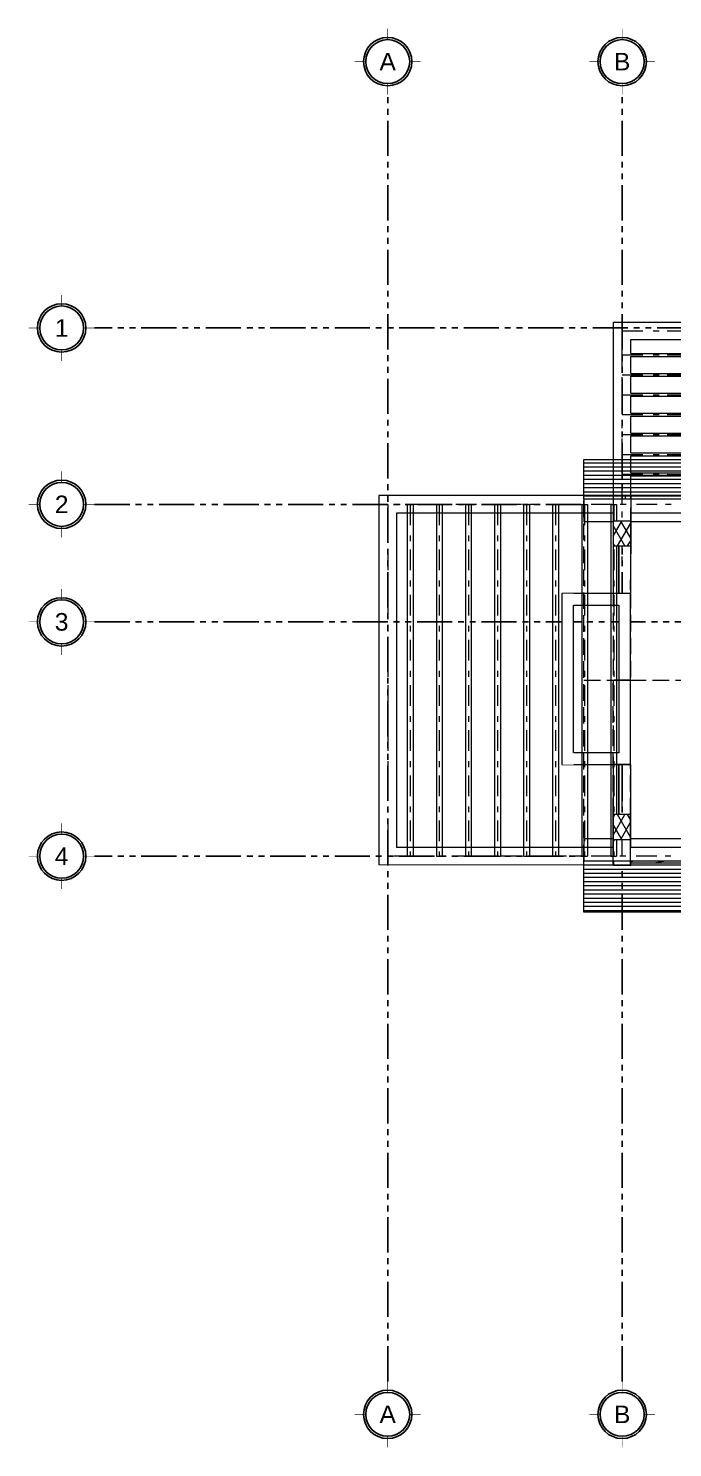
# Model space of a CAD drawing. Header units: metres. Extents: x -6.1 to 26.1, y -10.1 to 14.1.
# Drawn here: x -6.13 to 4.86, y -10.09 to 14.12 of the extents above; entities that cross this region are included whole.
import ezdxf
from ezdxf.enums import TextEntityAlignment as Align

# ---------------------------------------------------------------- set-up
doc = ezdxf.new("R2010")
doc.units = ezdxf.units.M
doc.header["$MEASUREMENT"] = 0
for name, pattern in [('Xref_ Arq. TAP$0$Línea Oculta', [0.391222, 0.282222, -0.109]), ('Xref_ Arq. TAP$0$Punto & Raya', [0.670278, 0.352778, -0.176389, 0, -0.141111]), ('Xref_ Arq. TAP$0$Wipeout_Contour', [1, 0, -1]), ('Xref_Ejes$0$ACAD_ISO05W100', [33, 24, -3, 0, -3, 0, -3])]:
    doc.linetypes.add(name, pattern=pattern)
for name, color, linetype in [('VIGA', 3, 'Continuous'), ('Xref_ Arq. TAP$0$Estructura - Cubiertas', 7, 'Continuous'), ('Xref_ Arq. TAP$0$Estructura - Muros', 7, 'Continuous'), ('Xref_ Arq. TAP$0$Estructura - Vigas y Pilares', 7, 'Continuous'), ('Xref_Ejes$0$00-EJES', 1, 'Xref_Ejes$0$ACAD_ISO05W100'), ('Xref_Ejes$0$Globo Eje', 1, 'Continuous'), ('Xref_Ejes$0$Texto', 7, 'Continuous')]:
    doc.layers.add(name, color=color, linetype=linetype)
for name, color, linetype, lineweight in [('Xref_ Arq. TAP$0$Estructura - Cubiertas_Pluma_Nº__1', 7, 'Continuous', 13), ('Xref_ Arq. TAP$0$Estructura - Cubiertas_Pluma_Nº__2', 8, 'Continuous', 15), ('Xref_ Arq. TAP$0$Estructura - Muros_Pluma_Nº__1', 7, 'Continuous', 13), ('Xref_ Arq. TAP$0$Estructura - Muros_Pluma_Nº__163', 9, 'Continuous', 13), ('Xref_ Arq. TAP$0$Estructura - Muros_Pluma_Nº__175', 9, 'Continuous', 13), ('Xref_ Arq. TAP$0$Estructura - Vigas y Pilares_Pluma_Nº__30', 7, 'Continuous', 18)]:
    doc.layers.add(name, color=color, linetype=linetype, lineweight=lineweight)
for name, color, linetype, lineweight, true_color in [('Xref_ Arq. TAP$0$Estructura - Vigas y Pilares_Pluma_Nº__174', 7, 'Continuous', 13, 0xe4ad2c), ('Xref_ Arq. TAP$0$Estructura - Vigas y Pilares_Pluma_Nº__69', 7, 'Continuous', 13, 0x6a6a6a), ('Xref_ Arq. TAP$0$Estructura - Vigas y Pilares_Pluma_Nº__88', 7, 'Continuous', 13, 0x6a6a6a), ('Xref_ Arq. TAP$0$Estructura - Vigas y Pilares_Pluma_Nº__90', 7, 'Continuous', 13, 0x6a6a6a)]:
    doc.layers.add(name, color=color, linetype=linetype, lineweight=lineweight, true_color=true_color)
doc.styles.add('Xref_Ejes$0$Arial', font='arial.ttf')
pattern_1 = [(45, (0, 0), (-0.1272792, 0.1272792), [])]
pattern_2 = [(60, (0, 0), (-0.1299038, 0.075), []), (120, (0, 0), (0.1299038, 0.075), [])]

# ---------------------------------------------------------------- blocks, each defined once
blk = doc.blocks.new('*U178')
at = {"layer": 'Xref_Ejes$0$Globo Eje', "ltscale": 0.025, "const_width": 0.00938}
for points in [[(0, 0.5625), (0, 0.375)], [(-0.375, 0), (-0.5625, 0)], [(0.5625, 0), (0.375, 0)], [(0, -0.375), (0, -0.5625)]]:
    blk.add_lwpolyline(points, dxfattribs=at)
at = {"layer": 'Xref_Ejes$0$Globo Eje', "ltscale": 0.025}
for radius in [0.4125, 0.375]:
    blk.add_circle((0, 0), radius, dxfattribs=at)
at = {"layer": 'Xref_Ejes$0$Texto', "color": 7, "ltscale": 0.025, "style": 'Xref_Ejes$0$Arial'}
blk.add_attdef('EJE', text='', height=0.3, dxfattribs=at).set_placement((0, 0), align=Align.MIDDLE_CENTER)
blk = doc.blocks.new('Xref_Ejes')
at = {"layer": 'Xref_Ejes$0$00-EJES', "ltscale": 0.025}
for p, q in [((0, -8.957), (0, 12.987)), ((4, -8.957), (4, 12.987)), ((24.997, 9.008), (-5, 9.008)), ((-5, 6), (24.997, 6)), ((-5, 3.996), (24.997, 3.996)), ((24.997, 0), (-5, 0))]:
    blk.add_line(p, q, dxfattribs=at)
for p, values in [((0, 13.55), {'EJE': 'A'}), ((4, 13.55), {'EJE': 'B'}), ((-5.562, 9.008), {'EJE': '1'}), ((-5.562, 6), {'EJE': '2'}), ((-5.562, 3.996), {'EJE': '3'}), ((-5.562, 0), {'EJE': '4'}), ((0, -9.519), {'EJE': 'A'}), ((4, -9.519), {'EJE': 'B'})]:
    blk.add_blockref('*U178', p, dxfattribs=at).add_auto_attribs(values)
blk = doc.blocks.new('Xref_ Arq. TAP$0$Muro_1', base_point=(5.246, 15.162))
at = {"color": 254, "linetype": 'Xref_ Arq. TAP$0$Wipeout_Contour', "lineweight": 0, "ltscale": 64.851147}
blk.add_wipeout([(5.246, 15.162), (-6.604, 15.162), (-6.604, 14.962), (5.246, 14.962)], dxfattribs=at).dxf.layer = 'Xref_ Arq. TAP$0$Estructura - Muros'
at = {"layer": 'Xref_ Arq. TAP$0$Estructura - Muros_Pluma_Nº__1', "linetype": 'Continuous', "flags": 128}
for points in [[(5.246, 15.162), (-6.604, 15.162)], [(-6.604, 15.162), (-6.604, 14.962)], [(-6.604, 14.962), (5.246, 14.962)]]:
    blk.add_lwpolyline(points, dxfattribs=at)
blk = doc.blocks.new('Xref_ Arq. TAP$0$Muro_3', base_point=(-6.505, 8.901))
at = {"color": 254, "linetype": 'Xref_ Arq. TAP$0$Wipeout_Contour', "lineweight": 0, "ltscale": 54.360594}
blk.add_wipeout([(-5.425, 9.101), (-6.505, 9.101), (-6.505, 8.901), (-5.425, 8.901), (-5.425, 9.051)], dxfattribs=at).dxf.layer = 'Xref_ Arq. TAP$0$Estructura - Muros'
at = {"layer": 'Xref_ Arq. TAP$0$Estructura - Muros_Pluma_Nº__175', "linetype": 'Continuous'}
h = blk.add_hatch(dxfattribs=at)
h.set_pattern_fill('MADERA', color=256, style=0, pattern_type=2)
h.set_pattern_definition([(10, (0, 0), (-0.0156283, 0.0886327), [])])
h.paths.add_polyline_path([(-5.425, 9.101), (-6.505, 9.101), (-6.505, 8.901), (-5.425, 8.901), (-5.425, 9.051)])
at = {"layer": 'Xref_ Arq. TAP$0$Estructura - Muros_Pluma_Nº__1', "linetype": 'Continuous', "flags": 128}
for points in [[(-5.425, 9.101), (-6.505, 9.101)], [(-6.505, 9.101), (-6.505, 8.901)], [(-6.505, 8.901), (-5.425, 8.901)]]:
    blk.add_lwpolyline(points, dxfattribs=at)
blk = doc.blocks.new('Xref_ Arq. TAP$0$Muro_4', base_point=(-6.511, 13.493))
at = {"color": 254, "linetype": 'Xref_ Arq. TAP$0$Wipeout_Contour', "lineweight": 0, "ltscale": 60.715775}
blk.add_wipeout([(-6.511, 13.493), (-7.685, 13.493), (-7.485, 13.293), (-6.711, 13.293)], dxfattribs=at).dxf.layer = 'Xref_ Arq. TAP$0$Estructura - Muros'
at = {"layer": 'Xref_ Arq. TAP$0$Estructura - Muros_Pluma_Nº__163', "linetype": 'Continuous'}
h = blk.add_hatch(dxfattribs=at)
h.set_pattern_fill('BLOQUE_MAMPOSTERÍA', color=256, style=0, pattern_type=2)
h.set_pattern_definition(pattern_1)
h.paths.add_polyline_path([(-6.511, 13.493), (-7.685, 13.493), (-7.485, 13.293), (-6.711, 13.293)])
at = {"layer": 'Xref_ Arq. TAP$0$Estructura - Muros_Pluma_Nº__1', "linetype": 'Continuous', "flags": 128}
for points in [[(-6.511, 13.493), (-7.685, 13.493)], [(-7.485, 13.293), (-6.711, 13.293)]]:
    blk.add_lwpolyline(points, dxfattribs=at)
blk = doc.blocks.new('Xref_ Arq. TAP$0$Muro_5', base_point=(-7.685, 13.493))
at = {"color": 254, "linetype": 'Xref_ Arq. TAP$0$Wipeout_Contour', "lineweight": 0, "ltscale": 57.104215}
blk.add_wipeout([(-7.685, 13.493), (-7.685, 10.576), (-7.485, 10.776), (-7.485, 13.293)], dxfattribs=at).dxf.layer = 'Xref_ Arq. TAP$0$Estructura - Muros'
at = {"layer": 'Xref_ Arq. TAP$0$Estructura - Muros_Pluma_Nº__163', "linetype": 'Continuous'}
h = blk.add_hatch(dxfattribs=at)
h.set_pattern_fill('BLOQUE_MAMPOSTERÍA', color=256, style=0, pattern_type=2)
h.set_pattern_definition(pattern_1)
h.paths.add_polyline_path([(-7.685, 13.493), (-7.685, 10.576), (-7.485, 10.776), (-7.485, 13.293)])
at = {"layer": 'Xref_ Arq. TAP$0$Estructura - Muros_Pluma_Nº__1', "linetype": 'Continuous', "flags": 128}
for points in [[(-7.685, 13.493), (-7.685, 10.576)], [(-7.485, 10.776), (-7.485, 13.293)]]:
    blk.add_lwpolyline(points, dxfattribs=at)
blk = doc.blocks.new('Xref_ Arq. TAP$0$Muro_6', base_point=(-7.685, 10.576))
at = {"color": 254, "linetype": 'Xref_ Arq. TAP$0$Wipeout_Contour', "lineweight": 0, "ltscale": 51.381638}
blk.add_wipeout([(-7.685, 10.576), (-6.511, 10.576), (-6.711, 10.776), (-7.485, 10.776)], dxfattribs=at).dxf.layer = 'Xref_ Arq. TAP$0$Estructura - Muros'
at = {"layer": 'Xref_ Arq. TAP$0$Estructura - Muros_Pluma_Nº__1', "linetype": 'Continuous', "flags": 128}
for points in [[(-6.711, 10.776), (-7.485, 10.776)], [(-7.685, 10.576), (-6.511, 10.576)]]:
    blk.add_lwpolyline(points, dxfattribs=at)
blk = doc.blocks.new('Xref_ Arq. TAP$0$Muro_7', base_point=(-6.511, 10.576))
at = {"color": 254, "linetype": 'Xref_ Arq. TAP$0$Wipeout_Contour', "lineweight": 0, "ltscale": 55.112045}
blk.add_wipeout([(-6.511, 10.576), (-6.511, 13.493), (-6.711, 13.293), (-6.711, 10.776)], dxfattribs=at).dxf.layer = 'Xref_ Arq. TAP$0$Estructura - Muros'
at = {"layer": 'Xref_ Arq. TAP$0$Estructura - Muros_Pluma_Nº__163', "linetype": 'Continuous'}
h = blk.add_hatch(dxfattribs=at)
h.set_pattern_fill('BLOQUE_MAMPOSTERÍA', color=256, style=0, pattern_type=2)
h.set_pattern_definition(pattern_1)
h.paths.add_polyline_path([(-6.511, 10.576), (-6.511, 13.493), (-6.711, 13.293), (-6.711, 10.776)])
at = {"layer": 'Xref_ Arq. TAP$0$Estructura - Muros_Pluma_Nº__1', "linetype": 'Continuous', "flags": 128}
for points in [[(-6.511, 10.576), (-6.511, 13.493)], [(-6.711, 13.293), (-6.711, 10.776)]]:
    blk.add_lwpolyline(points, dxfattribs=at)
blk = doc.blocks.new('Xref_ Arq. TAP$0$Muro_8', base_point=(-6.511, 13.493))
at = {"color": 254, "linetype": 'Xref_ Arq. TAP$0$Wipeout_Contour', "lineweight": 0, "ltscale": 60.737296}
blk.add_wipeout([(-6.511, 13.493), (-7.685, 13.493), (-7.685, 13.293), (-6.511, 13.293)], dxfattribs=at).dxf.layer = 'Xref_ Arq. TAP$0$Estructura - Muros'
at = {"layer": 'Xref_ Arq. TAP$0$Estructura - Muros_Pluma_Nº__1', "linetype": 'Continuous', "flags": 128}
for points in [[(-6.511, 13.493), (-7.685, 13.493)], [(-7.485, 13.293), (-6.711, 13.293)]]:
    blk.add_lwpolyline(points, dxfattribs=at)
blk = doc.blocks.new('Xref_ Arq. TAP$0$Muro_9', base_point=(-7.685, 13.493))
at = {"color": 254, "linetype": 'Xref_ Arq. TAP$0$Wipeout_Contour', "lineweight": 0, "ltscale": 57.122778}
blk.add_wipeout([(-7.685, 13.493), (-7.685, 10.576), (-7.485, 10.576), (-7.485, 13.493)], dxfattribs=at).dxf.layer = 'Xref_ Arq. TAP$0$Estructura - Muros'
at = {"layer": 'Xref_ Arq. TAP$0$Estructura - Muros_Pluma_Nº__1', "linetype": 'Continuous', "flags": 128}
for points in [[(-7.685, 13.493), (-7.685, 10.576)], [(-7.485, 10.776), (-7.485, 13.293)]]:
    blk.add_lwpolyline(points, dxfattribs=at)
blk = doc.blocks.new('Xref_ Arq. TAP$0$Muro_11', base_point=(-6.511, 10.576))
at = {"color": 254, "linetype": 'Xref_ Arq. TAP$0$Wipeout_Contour', "lineweight": 0, "ltscale": 55.130308}
blk.add_wipeout([(-6.511, 10.576), (-6.511, 13.493), (-6.711, 13.493), (-6.711, 10.576)], dxfattribs=at).dxf.layer = 'Xref_ Arq. TAP$0$Estructura - Muros'
at = {"layer": 'Xref_ Arq. TAP$0$Estructura - Muros_Pluma_Nº__1', "linetype": 'Continuous', "flags": 128}
for points in [[(-6.511, 10.576), (-6.511, 13.493)], [(-6.711, 13.293), (-6.711, 10.776)]]:
    blk.add_lwpolyline(points, dxfattribs=at)
blk = doc.blocks.new('Xref_ Arq. TAP$0$Pilar_1', base_point=(-6.655, 9.012))
at = {"color": 254, "linetype": 'Xref_ Arq. TAP$0$Wipeout_Contour', "lineweight": 0, "ltscale": 90.40506}
blk.add_wipeout([(-6.805, 8.862), (-6.505, 8.862), (-6.505, 8.901), (-6.505, 8.901), (-6.505, 9.101), (-6.505, 9.101), (-6.505, 9.162), (-6.805, 9.162)], dxfattribs=at).dxf.layer = 'Xref_ Arq. TAP$0$Estructura - Vigas y Pilares'
at = {"layer": 'Xref_ Arq. TAP$0$Estructura - Vigas y Pilares_Pluma_Nº__88', "linetype": 'Continuous'}
for p, q in [((-6.505, 9.162), (-6.805, 9.162)), ((-6.805, 9.162), (-6.805, 8.862)), ((-6.505, 9.101), (-6.505, 9.162)), ((-6.805, 8.862), (-6.505, 8.862)), ((-6.505, 8.862), (-6.505, 8.901))]:
    blk.add_line(p, q, dxfattribs=at)
blk = doc.blocks.new('Xref_ Arq. TAP$0$Cubierta_1', base_point=(10.292, 15.776))
at = {"layer": 'Xref_ Arq. TAP$0$Estructura - Cubiertas_Pluma_Nº__2', "linetype": 'Continuous'}
h = blk.add_hatch(dxfattribs=at)
h.set_pattern_fill('TEJA', color=256, style=0, pattern_type=2)
h.set_pattern_definition([(180, (1.49139, 12.01387), (0, 0.0707107), [])])
h.paths.add_polyline_path([(5.089, 15.101), (5.089, 15.776), (-7.309, 15.776), (-7.309, 15.101)])
h = blk.add_hatch(dxfattribs=at)
h.set_pattern_fill('TEJA', color=256, style=0, pattern_type=2)
h.set_pattern_definition([(360, (1.49139, 12.01387), (0, 0.0707107), [])])
h.paths.add_polyline_path([(-7.309, 8.927), (-7.309, 8.06), (10.292, 8.06), (10.292, 8.927), (8.084, 8.927), (8.084, 8.879), (6.507, 8.879), (6.507, 8.927), (4.118, 8.927), (4.118, 8.879), (2.541, 8.879), (2.541, 8.927), (0.115, 8.927), (0.115, 8.879), (-1.462, 8.879), (-1.462, 8.927), (-3.882, 8.927), (-3.882, 8.879), (-5.459, 8.879), (-5.459, 8.927)])
at = {"layer": 'Xref_ Arq. TAP$0$Estructura - Cubiertas_Pluma_Nº__2', "linetype": 'Continuous', "flags": 128}
for points in [[(-7.309, 15.776), (5.089, 15.776)], [(-7.309, 15.101), (-7.309, 15.776)], [(-7.309, 8.06), (-7.309, 8.927)], [(10.292, 8.06), (-7.309, 8.06)]]:
    blk.add_lwpolyline(points, dxfattribs=at)
at = {"layer": 'Xref_ Arq. TAP$0$Estructura - Cubiertas_Pluma_Nº__2', "linetype": 'Xref_ Arq. TAP$0$Línea Oculta', "flags": 128}
blk.add_lwpolyline([(-7.309, 12.014), (10.292, 12.014)], dxfattribs=at)
at = {"color": 254, "linetype": 'Xref_ Arq. TAP$0$Wipeout_Contour', "lineweight": 0, "ltscale": 64.798625}
blk.add_wipeout([(-7.309, 15.101), (-7.309, 14.718), (5.089, 14.718), (5.089, 15.101)], dxfattribs=at).dxf.layer = 'Xref_ Arq. TAP$0$Estructura - Cubiertas'
at = {"color": 254, "linetype": 'Xref_ Arq. TAP$0$Wipeout_Contour', "lineweight": 0, "ltscale": 44.767954}
blk.add_wipeout([(-7.309, 8.927), (-5.459, 8.927), (-5.459, 9.31), (-7.309, 9.31)], dxfattribs=at).dxf.layer = 'Xref_ Arq. TAP$0$Estructura - Cubiertas'
at = {"layer": 'Xref_ Arq. TAP$0$Estructura - Cubiertas_Pluma_Nº__1', "linetype": 'Continuous'}
for p, q in [((-7.309, 15.101), (-7.309, 14.718)), ((5.089, 15.101), (-7.309, 15.101)), ((5.089, 14.718), (-7.309, 14.718)), ((-7.309, 9.31), (-7.309, 8.927)), ((-5.459, 9.31), (-7.309, 9.31)), ((-5.459, 8.927), (-7.309, 8.927))]:
    blk.add_line(p, q, dxfattribs=at)
at = {"layer": 'Xref_ Arq. TAP$0$Estructura - Cubiertas_Pluma_Nº__2', "linetype": 'Xref_ Arq. TAP$0$Línea Oculta', "flags": 128}
blk.add_lwpolyline([(-7.309, 8.927), (-7.309, 12.014), (-7.309, 15.101)], dxfattribs=at)
blk = doc.blocks.new('Xref_ Arq. TAP$0$Viga_1', base_point=(9.342, 9.01))
at = {"layer": 'Xref_ Arq. TAP$0$Estructura - Vigas y Pilares_Pluma_Nº__69', "linetype": 'Xref_ Arq. TAP$0$Punto & Raya'}
blk.add_line((9.342, 9.01), (-10.655, 9.014), dxfattribs=at)
at = {"layer": 'Xref_ Arq. TAP$0$Estructura - Vigas y Pilares_Pluma_Nº__90', "linetype": 'Continuous'}
for p, q in [((-6.805, 9.163), (-10.505, 9.164)), ((5.195, 9.161), (-6.505, 9.163)), ((9.492, 8.86), (-10.805, 8.864))]:
    blk.add_line(p, q, dxfattribs=at)
blk = doc.blocks.new('Xref_ Arq. TAP$0$Viga_2', base_point=(-6.655, 9.013))
at = {"layer": 'Xref_ Arq. TAP$0$Estructura - Vigas y Pilares_Pluma_Nº__69', "linetype": 'Xref_ Arq. TAP$0$Punto & Raya'}
blk.add_line((-6.655, 9.013), (-6.655, 10.576), dxfattribs=at)
at = {"layer": 'Xref_ Arq. TAP$0$Estructura - Vigas y Pilares_Pluma_Nº__90', "linetype": 'Continuous'}
for p, q in [((-6.505, 10.576), (-6.805, 10.576)), ((-6.805, 9.163), (-6.805, 10.576)), ((-6.505, 9.163), (-6.505, 10.576))]:
    blk.add_line(p, q, dxfattribs=at)
blk = doc.blocks.new('Xref_ Arq. TAP$0$Viga_4', base_point=(-6.654, 15.013))
at = {"layer": 'Xref_ Arq. TAP$0$Estructura - Vigas y Pilares_Pluma_Nº__69', "linetype": 'Xref_ Arq. TAP$0$Punto & Raya'}
blk.add_line((-6.654, 15.013), (-6.654, 17.973), dxfattribs=at)
at = {"layer": 'Xref_ Arq. TAP$0$Estructura - Vigas y Pilares_Pluma_Nº__90', "linetype": 'Continuous'}
for p, q in [((-6.804, 15.163), (-6.804, 18.123)), ((-6.504, 17.588), (-6.504, 17.823)), ((-6.504, 17.248), (-6.504, 17.538)), ((-6.504, 16.909), (-6.504, 17.198)), ((-6.504, 16.569), (-6.504, 16.859)), ((-6.504, 16.23), (-6.504, 16.519)), ((-6.504, 15.89), (-6.504, 16.18)), ((-6.504, 15.551), (-6.504, 15.84)), ((-6.504, 15.163), (-6.504, 15.501))]:
    blk.add_line(p, q, dxfattribs=at)
blk = doc.blocks.new('Xref_ Arq. TAP$0$Viga_6', base_point=(-10.655, 15.014))
at = {"layer": 'Xref_ Arq. TAP$0$Estructura - Vigas y Pilares_Pluma_Nº__69', "linetype": 'Xref_ Arq. TAP$0$Punto & Raya'}
blk.add_line((-10.655, 15.014), (-10.655, 9.014), dxfattribs=at)
at = {"layer": 'Xref_ Arq. TAP$0$Estructura - Vigas y Pilares_Pluma_Nº__90', "linetype": 'Continuous'}
for p, q in [((-10.805, 15.164), (-10.805, 8.864)), ((-10.505, 14.864), (-10.505, 9.164))]:
    blk.add_line(p, q, dxfattribs=at)
blk = doc.blocks.new('Xref_ Arq. TAP$0$Viga_7', base_point=(5.495, 15.012))
at = {"layer": 'Xref_ Arq. TAP$0$Estructura - Vigas y Pilares_Pluma_Nº__69', "linetype": 'Xref_ Arq. TAP$0$Punto & Raya'}
blk.add_line((5.495, 15.012), (-10.655, 15.014), dxfattribs=at)
at = {"layer": 'Xref_ Arq. TAP$0$Estructura - Vigas y Pilares_Pluma_Nº__90', "linetype": 'Continuous'}
for p, q in [((-6.804, 15.163), (-10.805, 15.164)), ((-2.804, 15.163), (-6.504, 15.163)), ((-6.804, 14.863), (-10.505, 14.864)), ((5.195, 14.862), (-6.504, 14.863))]:
    blk.add_line(p, q, dxfattribs=at)
blk = doc.blocks.new('Xref_ Arq. TAP$0$Viga_9', base_point=(-6.654, 17.973))
at = {"layer": 'Xref_ Arq. TAP$0$Estructura - Vigas y Pilares_Pluma_Nº__69', "linetype": 'Xref_ Arq. TAP$0$Punto & Raya'}
blk.add_line((-6.654, 17.973), (9.238, 17.969), dxfattribs=at)
at = {"layer": 'Xref_ Arq. TAP$0$Estructura - Vigas y Pilares_Pluma_Nº__90', "linetype": 'Continuous'}
for p, q in [((-6.804, 18.123), (9.238, 18.119)), ((-6.504, 17.823), (9.238, 17.819))]:
    blk.add_line(p, q, dxfattribs=at)
blk = doc.blocks.new('Xref_ Arq. TAP$0$Viga_11', base_point=(-6.654, 13.493))
at = {"layer": 'Xref_ Arq. TAP$0$Estructura - Vigas y Pilares_Pluma_Nº__69', "linetype": 'Xref_ Arq. TAP$0$Punto & Raya'}
blk.add_line((-6.654, 13.493), (-6.654, 15.013), dxfattribs=at)
at = {"layer": 'Xref_ Arq. TAP$0$Estructura - Vigas y Pilares_Pluma_Nº__90', "linetype": 'Continuous'}
for p, q in [((-6.804, 13.493), (-6.804, 14.863)), ((-6.504, 13.493), (-6.504, 14.863)), ((-6.504, 13.493), (-6.804, 13.493))]:
    blk.add_line(p, q, dxfattribs=at)
blk = doc.blocks.new('Xref_ Arq. TAP$0$Viga_12', base_point=(-10.271, 15.014))
at = {"layer": 'Xref_ Arq. TAP$0$Estructura - Vigas y Pilares_Pluma_Nº__69', "linetype": 'Xref_ Arq. TAP$0$Punto & Raya'}
blk.add_line((-10.271, 15.014), (-10.271, 9.014), dxfattribs=at)
at = {"layer": 'Xref_ Arq. TAP$0$Estructura - Vigas y Pilares_Pluma_Nº__90', "linetype": 'Continuous'}
for p, q in [((-10.321, 15.014), (-10.321, 9.014)), ((-10.321, 15.014), (-10.221, 15.014)), ((-10.221, 15.014), (-10.221, 9.014)), ((-10.321, 9.014), (-10.221, 9.014))]:
    blk.add_line(p, q, dxfattribs=at)
blk = doc.blocks.new('Xref_ Arq. TAP$0$Viga_13', base_point=(-9.775, 15.014))
at = {"layer": 'Xref_ Arq. TAP$0$Estructura - Vigas y Pilares_Pluma_Nº__69', "linetype": 'Xref_ Arq. TAP$0$Punto & Raya'}
blk.add_line((-9.775, 15.014), (-9.775, 9.014), dxfattribs=at)
at = {"layer": 'Xref_ Arq. TAP$0$Estructura - Vigas y Pilares_Pluma_Nº__90', "linetype": 'Continuous'}
for p, q in [((-9.825, 15.014), (-9.825, 9.014)), ((-9.825, 15.014), (-9.725, 15.014)), ((-9.725, 15.014), (-9.725, 9.014)), ((-9.825, 9.014), (-9.725, 9.014))]:
    blk.add_line(p, q, dxfattribs=at)
blk = doc.blocks.new('Xref_ Arq. TAP$0$Viga_14', base_point=(-9.279, 15.014))
at = {"layer": 'Xref_ Arq. TAP$0$Estructura - Vigas y Pilares_Pluma_Nº__69', "linetype": 'Xref_ Arq. TAP$0$Punto & Raya'}
blk.add_line((-9.279, 15.014), (-9.279, 9.014), dxfattribs=at)
at = {"layer": 'Xref_ Arq. TAP$0$Estructura - Vigas y Pilares_Pluma_Nº__90', "linetype": 'Continuous'}
for p, q in [((-9.329, 15.014), (-9.329, 9.014)), ((-9.329, 15.014), (-9.229, 15.014)), ((-9.229, 15.014), (-9.229, 9.014)), ((-9.329, 9.014), (-9.229, 9.014))]:
    blk.add_line(p, q, dxfattribs=at)
blk = doc.blocks.new('Xref_ Arq. TAP$0$Viga_15', base_point=(-8.783, 15.014))
at = {"layer": 'Xref_ Arq. TAP$0$Estructura - Vigas y Pilares_Pluma_Nº__69', "linetype": 'Xref_ Arq. TAP$0$Punto & Raya'}
blk.add_line((-8.783, 15.014), (-8.783, 9.014), dxfattribs=at)
at = {"layer": 'Xref_ Arq. TAP$0$Estructura - Vigas y Pilares_Pluma_Nº__90', "linetype": 'Continuous'}
for p, q in [((-8.833, 15.014), (-8.833, 9.014)), ((-8.833, 15.014), (-8.733, 15.014)), ((-8.733, 15.014), (-8.733, 9.014)), ((-8.833, 9.014), (-8.733, 9.014))]:
    blk.add_line(p, q, dxfattribs=at)
blk = doc.blocks.new('Xref_ Arq. TAP$0$Viga_16', base_point=(-8.287, 15.014))
at = {"layer": 'Xref_ Arq. TAP$0$Estructura - Vigas y Pilares_Pluma_Nº__69', "linetype": 'Xref_ Arq. TAP$0$Punto & Raya'}
blk.add_line((-8.287, 15.014), (-8.287, 9.014), dxfattribs=at)
at = {"layer": 'Xref_ Arq. TAP$0$Estructura - Vigas y Pilares_Pluma_Nº__90', "linetype": 'Continuous'}
for p, q in [((-8.337, 15.014), (-8.337, 9.014)), ((-8.337, 15.014), (-8.237, 15.014)), ((-8.237, 15.014), (-8.237, 9.014)), ((-8.337, 9.014), (-8.237, 9.014))]:
    blk.add_line(p, q, dxfattribs=at)
blk = doc.blocks.new('Xref_ Arq. TAP$0$Viga_17', base_point=(-7.791, 15.014))
at = {"layer": 'Xref_ Arq. TAP$0$Estructura - Vigas y Pilares_Pluma_Nº__69', "linetype": 'Xref_ Arq. TAP$0$Punto & Raya'}
blk.add_line((-7.791, 15.014), (-7.791, 9.014), dxfattribs=at)
at = {"layer": 'Xref_ Arq. TAP$0$Estructura - Vigas y Pilares_Pluma_Nº__90', "linetype": 'Continuous'}
for p, q in [((-7.841, 15.014), (-7.841, 9.014)), ((-7.841, 15.014), (-7.741, 15.014)), ((-7.741, 15.014), (-7.741, 9.014)), ((-7.841, 9.014), (-7.741, 9.014))]:
    blk.add_line(p, q, dxfattribs=at)
blk = doc.blocks.new('Xref_ Arq. TAP$0$Viga_18', base_point=(-7.295, 15.014))
at = {"layer": 'Xref_ Arq. TAP$0$Estructura - Vigas y Pilares_Pluma_Nº__69', "linetype": 'Xref_ Arq. TAP$0$Punto & Raya'}
blk.add_line((-7.295, 15.014), (-7.295, 9.014), dxfattribs=at)
at = {"layer": 'Xref_ Arq. TAP$0$Estructura - Vigas y Pilares_Pluma_Nº__90', "linetype": 'Continuous'}
for p, q in [((-7.345, 15.014), (-7.345, 9.014)), ((-7.345, 15.014), (-7.245, 15.014)), ((-7.245, 15.014), (-7.245, 9.014)), ((-7.345, 9.014), (-7.245, 9.014))]:
    blk.add_line(p, q, dxfattribs=at)
blk = doc.blocks.new('Xref_ Arq. TAP$0$Viga_19', base_point=(-6.799, 15.014))
at = {"layer": 'Xref_ Arq. TAP$0$Estructura - Vigas y Pilares_Pluma_Nº__69', "linetype": 'Xref_ Arq. TAP$0$Punto & Raya'}
blk.add_line((-6.799, 15.014), (-6.799, 9.014), dxfattribs=at)
at = {"layer": 'Xref_ Arq. TAP$0$Estructura - Vigas y Pilares_Pluma_Nº__90', "linetype": 'Continuous'}
for p, q in [((-6.849, 15.014), (-6.849, 9.014)), ((-6.849, 15.014), (-6.749, 15.014)), ((-6.749, 15.014), (-6.749, 9.014)), ((-6.849, 9.014), (-6.749, 9.014))]:
    blk.add_line(p, q, dxfattribs=at)
blk = doc.blocks.new('Xref_ Arq. TAP$0$Viga_20', base_point=(-6.654, 15.526))
at = {"layer": 'Xref_ Arq. TAP$0$Estructura - Vigas y Pilares_Pluma_Nº__69', "linetype": 'Xref_ Arq. TAP$0$Punto & Raya'}
blk.add_line((-6.654, 15.526), (5.347, 15.524), dxfattribs=at)
at = {"layer": 'Xref_ Arq. TAP$0$Estructura - Vigas y Pilares_Pluma_Nº__90', "linetype": 'Continuous'}
for p, q in [((-6.504, 15.551), (-2.804, 15.55)), ((-6.504, 15.501), (-2.804, 15.5))]:
    blk.add_line(p, q, dxfattribs=at)
blk = doc.blocks.new('Xref_ Arq. TAP$0$Viga_25', base_point=(-6.811, 12.014))
at = {"layer": 'Xref_ Arq. TAP$0$Estructura - Vigas y Pilares_Pluma_Nº__69', "linetype": 'Xref_ Arq. TAP$0$Punto & Raya'}
blk.add_line((-6.811, 12.014), (-6.811, 8.86), dxfattribs=at)
at = {"layer": 'Xref_ Arq. TAP$0$Estructura - Vigas y Pilares_Pluma_Nº__90', "linetype": 'Xref_ Arq. TAP$0$Línea Oculta'}
for p, q in [((-6.811, 9.724), (-6.811, 12.014)), ((-6.511, 12.014), (-6.811, 12.014)), ((-6.511, 9.724), (-6.511, 12.014))]:
    blk.add_line(p, q, dxfattribs=at)
at = {"layer": 'Xref_ Arq. TAP$0$Estructura - Vigas y Pilares_Pluma_Nº__90', "linetype": 'Continuous'}
for p, q in [((-6.811, 8.86), (-6.811, 9.724)), ((-6.511, 8.86), (-6.511, 9.724)), ((-6.511, 8.86), (-6.811, 8.86))]:
    blk.add_line(p, q, dxfattribs=at)
at = {"color": 254, "linetype": 'Xref_ Arq. TAP$0$Wipeout_Contour', "lineweight": 0, "ltscale": 46.525143}
blk.add_wipeout([(-6.511, 9.724), (-6.811, 9.724), (-6.811, 9.299), (-6.511, 9.299)], dxfattribs=at).dxf.layer = 'Xref_ Arq. TAP$0$Estructura - Vigas y Pilares'
at = {"layer": 'Xref_ Arq. TAP$0$Estructura - Vigas y Pilares_Pluma_Nº__174', "linetype": 'Continuous'}
h = blk.add_hatch(dxfattribs=at)
h.set_pattern_fill('FIBRA_DE_VIDRIO', color=256, style=0, pattern_type=2)
h.set_pattern_definition(pattern_2)
h.paths.add_polyline_path([(-6.511, 9.724), (-6.811, 9.724), (-6.811, 9.299), (-6.511, 9.299)])
at = {"layer": 'Xref_ Arq. TAP$0$Estructura - Vigas y Pilares_Pluma_Nº__30', "linetype": 'Continuous'}
for p, q in [((-6.511, 9.724), (-6.811, 9.724)), ((-6.811, 9.724), (-6.811, 9.299)), ((-6.511, 9.299), (-6.511, 9.724)), ((-6.811, 9.299), (-6.511, 9.299))]:
    blk.add_line(p, q, dxfattribs=at)
blk = doc.blocks.new('Xref_ Arq. TAP$0$Viga_30', base_point=(-6.511, 12.014))
at = {"layer": 'Xref_ Arq. TAP$0$Estructura - Vigas y Pilares_Pluma_Nº__69', "linetype": 'Xref_ Arq. TAP$0$Punto & Raya'}
blk.add_line((-6.511, 12.014), (-6.509, 15.168), dxfattribs=at)
at = {"layer": 'Xref_ Arq. TAP$0$Estructura - Vigas y Pilares_Pluma_Nº__90', "linetype": 'Continuous'}
for p, q in [((-6.809, 15.168), (-6.81, 14.729)), ((-6.809, 15.168), (-6.509, 15.168)), ((-6.509, 15.168), (-6.51, 14.304))]:
    blk.add_line(p, q, dxfattribs=at)
at = {"layer": 'Xref_ Arq. TAP$0$Estructura - Vigas y Pilares_Pluma_Nº__90', "linetype": 'Xref_ Arq. TAP$0$Línea Oculta'}
for p, q in [((-6.81, 14.729), (-6.811, 12.014)), ((-6.51, 14.304), (-6.511, 12.014)), ((-6.811, 12.014), (-6.511, 12.014))]:
    blk.add_line(p, q, dxfattribs=at)
at = {"color": 254, "linetype": 'Xref_ Arq. TAP$0$Wipeout_Contour', "lineweight": 0, "ltscale": 63.935745}
blk.add_wipeout([(-6.81, 14.304), (-6.51, 14.304), (-6.51, 14.729), (-6.81, 14.729)], dxfattribs=at).dxf.layer = 'Xref_ Arq. TAP$0$Estructura - Vigas y Pilares'
at = {"layer": 'Xref_ Arq. TAP$0$Estructura - Vigas y Pilares_Pluma_Nº__174', "linetype": 'Continuous'}
h = blk.add_hatch(dxfattribs=at)
h.set_pattern_fill('FIBRA_DE_VIDRIO', color=256, style=0, pattern_type=2)
h.set_pattern_definition(pattern_2)
h.paths.add_polyline_path([(-6.81, 14.304), (-6.51, 14.304), (-6.51, 14.729), (-6.81, 14.729)])
at = {"layer": 'Xref_ Arq. TAP$0$Estructura - Vigas y Pilares_Pluma_Nº__30', "linetype": 'Continuous'}
for p, q in [((-6.51, 14.729), (-6.81, 14.729)), ((-6.81, 14.729), (-6.81, 14.304)), ((-6.51, 14.304), (-6.51, 14.729)), ((-6.81, 14.304), (-6.51, 14.304))]:
    blk.add_line(p, q, dxfattribs=at)
blk = doc.blocks.new('Xref_ Arq. TAP$0$Viga_34', base_point=(-6.654, 15.865))
at = {"layer": 'Xref_ Arq. TAP$0$Estructura - Vigas y Pilares_Pluma_Nº__69', "linetype": 'Xref_ Arq. TAP$0$Punto & Raya'}
blk.add_line((-6.654, 15.865), (5.347, 15.863), dxfattribs=at)
at = {"layer": 'Xref_ Arq. TAP$0$Estructura - Vigas y Pilares_Pluma_Nº__90', "linetype": 'Continuous'}
for p, q in [((-6.504, 15.89), (-2.804, 15.889)), ((-6.504, 15.84), (-2.804, 15.839))]:
    blk.add_line(p, q, dxfattribs=at)
blk = doc.blocks.new('Xref_ Arq. TAP$0$Viga_35', base_point=(-6.654, 16.205))
at = {"layer": 'Xref_ Arq. TAP$0$Estructura - Vigas y Pilares_Pluma_Nº__69', "linetype": 'Xref_ Arq. TAP$0$Punto & Raya'}
blk.add_line((-6.654, 16.205), (5.347, 16.203), dxfattribs=at)
at = {"layer": 'Xref_ Arq. TAP$0$Estructura - Vigas y Pilares_Pluma_Nº__90', "linetype": 'Continuous'}
for p, q in [((-6.504, 16.23), (-2.804, 16.229)), ((-6.504, 16.18), (-2.804, 16.179))]:
    blk.add_line(p, q, dxfattribs=at)
blk = doc.blocks.new('Xref_ Arq. TAP$0$Viga_36', base_point=(-6.654, 16.544))
at = {"layer": 'Xref_ Arq. TAP$0$Estructura - Vigas y Pilares_Pluma_Nº__69', "linetype": 'Xref_ Arq. TAP$0$Punto & Raya'}
blk.add_line((-6.654, 16.544), (5.347, 16.542), dxfattribs=at)
at = {"layer": 'Xref_ Arq. TAP$0$Estructura - Vigas y Pilares_Pluma_Nº__90', "linetype": 'Continuous'}
for p, q in [((-6.504, 16.569), (-2.804, 16.568)), ((-6.504, 16.519), (-2.804, 16.518))]:
    blk.add_line(p, q, dxfattribs=at)
blk = doc.blocks.new('Xref_ Arq. TAP$0$Viga_37', base_point=(-6.654, 16.884))
at = {"layer": 'Xref_ Arq. TAP$0$Estructura - Vigas y Pilares_Pluma_Nº__69', "linetype": 'Xref_ Arq. TAP$0$Punto & Raya'}
blk.add_line((-6.654, 16.884), (5.347, 16.882), dxfattribs=at)
at = {"layer": 'Xref_ Arq. TAP$0$Estructura - Vigas y Pilares_Pluma_Nº__90', "linetype": 'Continuous'}
for p, q in [((-6.504, 16.909), (-2.804, 16.908)), ((-6.504, 16.859), (-2.804, 16.858))]:
    blk.add_line(p, q, dxfattribs=at)
blk = doc.blocks.new('Xref_ Arq. TAP$0$Viga_38', base_point=(-6.654, 17.223))
at = {"layer": 'Xref_ Arq. TAP$0$Estructura - Vigas y Pilares_Pluma_Nº__69', "linetype": 'Xref_ Arq. TAP$0$Punto & Raya'}
blk.add_line((-6.654, 17.223), (5.347, 17.221), dxfattribs=at)
at = {"layer": 'Xref_ Arq. TAP$0$Estructura - Vigas y Pilares_Pluma_Nº__90', "linetype": 'Continuous'}
for p, q in [((-6.504, 17.248), (-2.804, 17.247)), ((-6.504, 17.198), (-2.804, 17.197))]:
    blk.add_line(p, q, dxfattribs=at)
blk = doc.blocks.new('Xref_ Arq. TAP$0$Viga_39', base_point=(-6.654, 17.563))
at = {"layer": 'Xref_ Arq. TAP$0$Estructura - Vigas y Pilares_Pluma_Nº__69', "linetype": 'Xref_ Arq. TAP$0$Punto & Raya'}
blk.add_line((-6.654, 17.563), (5.347, 17.561), dxfattribs=at)
at = {"layer": 'Xref_ Arq. TAP$0$Estructura - Vigas y Pilares_Pluma_Nº__90', "linetype": 'Continuous'}
for p, q in [((-6.504, 17.588), (-2.804, 17.587)), ((-6.504, 17.538), (-2.804, 17.537))]:
    blk.add_line(p, q, dxfattribs=at)
blk = doc.blocks.new('Xref_ Arq. TAP')
at = {"layer": 'Xref_ Arq. TAP$0$Estructura - Muros'}
for name, p in [('Xref_ Arq. TAP$0$Muro_1', (15.901, 6.148)), ('Xref_ Arq. TAP$0$Muro_4', (4.144, 4.479)), ('Xref_ Arq. TAP$0$Muro_3', (4.149, -0.113))]:
    blk.add_blockref(name, p, dxfattribs=at)
at = {"layer": 'Xref_ Arq. TAP$0$Estructura - Vigas y Pilares', "color": 251, "lineweight": 13, "true_color": 0x6a6a6a}
for name, p in [('Xref_ Arq. TAP$0$Viga_9', (4, 8.959)), ('Xref_ Arq. TAP$0$Viga_39', (4, 8.549)), ('Xref_ Arq. TAP$0$Viga_38', (4, 8.209)), ('Xref_ Arq. TAP$0$Viga_37', (4, 7.87)), ('Xref_ Arq. TAP$0$Viga_36', (4, 7.53)), ('Xref_ Arq. TAP$0$Viga_35', (4, 7.191)), ('Xref_ Arq. TAP$0$Viga_6', (0, 6)), ('Xref_ Arq. TAP$0$Viga_12', (0.384, 6)), ('Xref_ Arq. TAP$0$Viga_13', (0.88, 6)), ('Xref_ Arq. TAP$0$Viga_14', (1.376, 6)), ('Xref_ Arq. TAP$0$Viga_15', (1.872, 6)), ('Xref_ Arq. TAP$0$Viga_16', (2.368, 6))]:
    blk.add_blockref(name, p, dxfattribs=at)
at = {"layer": 'Xref_ Arq. TAP$0$Estructura - Muros'}
blk.add_blockref('Xref_ Arq. TAP$0$Muro_5', (2.97, 4.479), dxfattribs=at)
at = {"layer": 'Xref_ Arq. TAP$0$Estructura - Vigas y Pilares'}
blk.add_blockref('Xref_ Arq. TAP$0$Pilar_1', (4, -0.002), dxfattribs=at)
at = {"layer": 'Xref_ Arq. TAP$0$Estructura - Muros'}
blk.add_blockref('Xref_ Arq. TAP$0$Muro_6', (2.97, 1.562), dxfattribs=at)
blk.add_blockref('Xref_ Arq. TAP$0$Muro_7', (4.144, 1.562), dxfattribs=at)
blk.add_blockref('Xref_ Arq. TAP$0$Muro_8', (4.144, 4.479), dxfattribs=at)
for name, p in [('Xref_ Arq. TAP$0$Muro_9', (2.97, 4.479)), ('Xref_ Arq. TAP$0$Muro_11', (4.144, 1.562))]:
    blk.add_blockref(name, p, dxfattribs=at)
at = {"layer": 'Xref_ Arq. TAP$0$Estructura - Cubiertas', "color": 8, "linetype": 'Continuous', "lineweight": 15}
blk.add_blockref('Xref_ Arq. TAP$0$Cubierta_1', (20.947, 6.762), dxfattribs=at)
at = {"layer": 'Xref_ Arq. TAP$0$Estructura - Vigas y Pilares', "color": 251, "lineweight": 13, "true_color": 0x6a6a6a}
blk.add_blockref('Xref_ Arq. TAP$0$Viga_17', (2.864, 6), dxfattribs=at)
for name, p in [('Xref_ Arq. TAP$0$Viga_4', (4, 5.999)), ('Xref_ Arq. TAP$0$Viga_34', (4, 6.851)), ('Xref_ Arq. TAP$0$Viga_20', (4, 6.512)), ('Xref_ Arq. TAP$0$Viga_7', (16.15, 5.998)), ('Xref_ Arq. TAP$0$Viga_18', (3.36, 6)), ('Xref_ Arq. TAP$0$Viga_19', (3.856, 6)), ('Xref_ Arq. TAP$0$Viga_11', (4, 4.479)), ('Xref_ Arq. TAP$0$Viga_2', (4, -0.001)), ('Xref_ Arq. TAP$0$Viga_1', (19.997, -0.004))]:
    blk.add_blockref(name, p, dxfattribs=at)
blk.add_blockref('Xref_ Arq. TAP$0$Viga_25', (3.844, 3), dxfattribs=at)
blk.add_blockref('Xref_ Arq. TAP$0$Viga_30', (4.144, 3), dxfattribs=at)

msp = doc.modelspace()

# ---------------------------------------------------------------- linework, layer by layer
for p, q in [((3.944, 4.379), (3.944, 6)), ((3.944, 4.279), (3.944, 4.479)), ((3.943, 1.762), (3.943, 1.562)), ((3.943, 1.662), (3.942, -0.002))]:
    msp.add_line(p, q)

# ---------------------------------------------------------------- block references
msp.add_blockref('Xref_Ejes', (0, 0))

# ---------------------------------------------------------------- next in the draw order: block references
at = {"layer": 'VIGA'}
msp.add_blockref('Xref_ Arq. TAP', (0, 0), dxfattribs=at)

doc.saveas('drawing.dxf')
